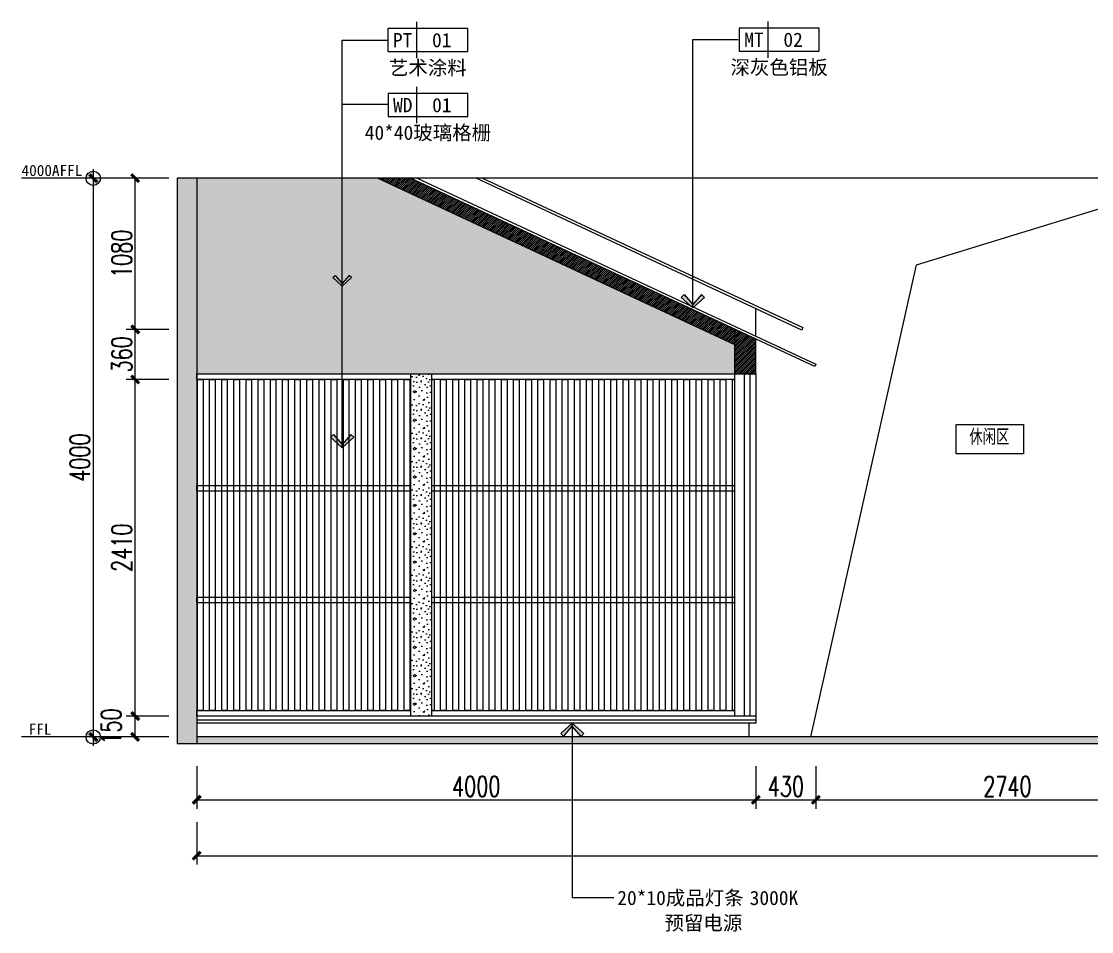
# Model space of a CAD drawing. Header units: millimetres. Extents: x 5625199 to 7433318, y -3316392 to -2552493.
# Drawn here: x 6386635 to 6394291, y -2677916 to -2671400 of the extents above; entities that cross this region are included whole.
import ezdxf
from ezdxf.enums import TextEntityAlignment as Align

# ---------------------------------------------------------------- set-up
doc = ezdxf.new("R2010")
doc.units = ezdxf.units.MM
doc.set_wipeout_variables(frame=1)
doc.header["$PDMODE"] = 35
doc.header["$PDSIZE"] = -10
doc.linetypes.add('M-CENTER', pattern=[11.25, 7.5, -1.25, 1.25, -1.25])
for name, color, linetype in [('155', 155, 'Continuous'), ('DIM', 7, 'Continuous'), ('PL-固定家具', 155, 'Continuous'), ('PL-天花', 30, 'Continuous'), ('PL-文字标注', 2, 'Continuous')]:
    doc.layers.add(name, color=color, linetype=linetype)
doc.styles.add('03.YBC-宋体2.5', font='', dxfattribs={"width": 0.8, "height": 2.5})
doc.styles.add('dop-S', font='')
doc.styles.add('XZC', font='SIMPLEX.SHX', dxfattribs={"width": 0.7, "bigfont": 'hztxt.shx'})
doc.styles.add('宋体', font='', dxfattribs={"width": 0.7})
doc.styles.add('标注-尺寸', font='simplex.shx', dxfattribs={"width": 0.7})
doc.styles.get('03.YBC-宋体2.5').set_extended_font_data('SimSun')
doc.styles.get('dop-S').set_extended_font_data('SimSun')
doc.styles.get('宋体').set_extended_font_data('SimSun')
doc.linetypes.add('LED_LINE', pattern='A,12.7,-5.08,["LED",XZC,S=2.54,R=0,X=-2.54,Y=-1.27],-6.349999999999999', length=24.13)
doc.dimstyles.new('90', dxfattribs={"dimscale": 0.9, "dimtxt": 150, "dimasz": 50, "dimexe": 120, "dimexo": 150, "dimgap": 30, "dimtad": 1, "dimdec": 0, "dimrnd": 5, "dimdsep": 46, "dimtxsty": '标注-尺寸', "dimblk": 'ARCHTICK', "dimcen": 0.2, "dimclrd": 8, "dimclre": 8, "dimclrt": 2, "dimadec": 0, "dimazin": 0, "dimtfac": 1, "dimtdec": 0, "dimtmove": 2, "dimatfit": 3, "dimldrblk": 'ccccc', "dimfxl": 300, "dimfxlon": 1, "dimtolj": 1, "dimtzin": 0, "dimarcsym": 0})
doc.dimstyles.new('副本 100', dxfattribs={"dimscale": 0.8, "dimtxt": 180, "dimasz": 70, "dimexe": 80, "dimexo": 100, "dimgap": 30, "dimtad": 1, "dimdec": 0, "dimrnd": 5, "dimdsep": 46, "dimtxsty": '标注-尺寸', "dimblk": 'ARCHTICK', "dimcen": 0.2, "dimdle": 5, "dimclrd": 8, "dimclre": 8, "dimclrt": 2, "dimadec": 0, "dimazin": 0, "dimtfac": 1, "dimtdec": 0, "dimtmove": 2, "dimatfit": 3, "dimldrblk": 'ccccc', "dimfxl": 300, "dimfxlon": 1, "dimtolj": 1, "dimtzin": 0, "dimarcsym": 0})

# ---------------------------------------------------------------- blocks, each defined once
blk = doc.blocks.new('_ArchTick')
at = {"color": 0, "linetype": 'ByBlock', "const_width": 0.4}
blk.add_lwpolyline([(-0.5, -0.5), (0.5, 0.5)], dxfattribs=at)
blk = doc.blocks.new('*D288')
at = {"layer": '155', "color": 8, "lineweight": -2, "ltscale": 500, "transparency": 16777216}
for p, q in [((6387889.022428471, -2676732.718903087), (6387889.022428471, -2677036.718903087)), ((6391889.189996362, -2676732.718903087), (6391889.189996362, -2677036.718903087)), ((6387885.022428472, -2676972.718903087), (6391893.189996361, -2676972.718903087))]:
    blk.add_line(p, q, dxfattribs=at)
at = {"layer": 'Defpoints', "color": 0, "transparency": 16777216}
for p in [(6391889.189996362, -2673922.718903087), (6387889.022428471, -2676422.718903087), (6391889.189996362, -2676972.718903087)]:
    blk.add_point(p, dxfattribs=at)
at = {"layer": '155', "color": 8, "linetype": 'ByBlock', "lineweight": -2, "transparency": 16777216, "xscale": 56, "yscale": 56, "zscale": 56, "rotation": 180}
blk.add_blockref('_ArchTick', (6387889.022428471, -2676972.718903087), dxfattribs=at)
at = {"layer": '155', "color": 8, "linetype": 'ByBlock', "lineweight": -2, "transparency": 16777216, "xscale": 56, "yscale": 56, "zscale": 56}
blk.add_blockref('_ArchTick', (6391889.189996362, -2676972.718903087), dxfattribs=at)
at = {"layer": '155', "color": 2, "ltscale": 500, "transparency": 16777216, "insert": (6389889.106212416, -2676876.718903086), "char_height": 144, "attachment_point": 5, "style": '标注-尺寸'}
blk.add_mtext('\\A1;4000', dxfattribs=at)
blk = doc.blocks.new('ccccc')
h = blk.add_hatch(color=44)
h.dxf.hatch_style = 1
h.paths.add_polyline_path([(-1.713128774543291, -1.115298350458032), (-1.349075249163432, -1.474599215202033), (1e-16, 1e-16), (-1.349075249163432, 1.474599215202033), (-1.713128774543291, 1.115298350458032), (-0.4242640688316899, -1e-16)])
at = {"color": 44}
for p, q in [((-1.349075249163432, 1.474599215202033), (-1.713128774543291, 1.115298350458032)), ((0, 0), (-1.349075249163432, 1.474599215202033)), ((-0.4242640688316898, 0), (-5.066636229632421, 0)), ((-1.713128774543291, 1.115298350458032), (-0.4242640688316898, 0)), ((-1.713128774543291, -1.115298350458032), (-0.4242640688316898, 0)), ((0, 0), (-1.349075249163432, -1.474599215202033)), ((-1.349075249163432, -1.474599215202033), (-1.713128774543291, -1.115298350458032))]:
    blk.add_line(p, q, dxfattribs=at)
blk = doc.blocks.new('*D289')
at = {"layer": '155', "color": 8, "lineweight": -2, "ltscale": 500, "transparency": 16777216}
for p, q in [((6391889.189996362, -2676732.718903087), (6391889.189996362, -2677036.718903087)), ((6392319.189996361, -2676732.718903087), (6392319.189996361, -2677036.718903087)), ((6391885.189996362, -2676972.718903087), (6392323.189996361, -2676972.718903087))]:
    blk.add_line(p, q, dxfattribs=at)
at = {"layer": 'Defpoints', "color": 0, "transparency": 16777216}
for p in [(6392319.189996361, -2673852.718903087), (6391889.189996362, -2673922.718903087), (6392319.189996361, -2676972.718903087)]:
    blk.add_point(p, dxfattribs=at)
at = {"layer": '155', "color": 8, "linetype": 'ByBlock', "lineweight": -2, "transparency": 16777216, "xscale": 56, "yscale": 56, "zscale": 56, "rotation": 180}
blk.add_blockref('_ArchTick', (6391889.189996362, -2676972.718903087), dxfattribs=at)
at = {"layer": '155', "color": 8, "linetype": 'ByBlock', "lineweight": -2, "transparency": 16777216, "xscale": 56, "yscale": 56, "zscale": 56}
blk.add_blockref('_ArchTick', (6392319.189996361, -2676972.718903087), dxfattribs=at)
at = {"layer": '155', "color": 2, "ltscale": 500, "transparency": 16777216, "insert": (6392104.189996362, -2676876.718903086), "char_height": 144, "attachment_point": 5, "style": '标注-尺寸'}
blk.add_mtext('\\A1;430', dxfattribs=at)
blk = doc.blocks.new('*D290')
at = {"layer": '155', "color": 8, "lineweight": -2, "ltscale": 500, "transparency": 16777216}
for p, q in [((6392319.189996361, -2676732.718903087), (6392319.189996361, -2677036.718903087)), ((6395058.440441153, -2676732.718903087), (6395058.440441153, -2677036.718903087)), ((6392315.189996362, -2676972.718903087), (6395062.440441153, -2676972.718903087))]:
    blk.add_line(p, q, dxfattribs=at)
at = {"layer": 'Defpoints', "color": 0, "transparency": 16777216}
for p in [(6392319.189996361, -2673852.718903087), (6395058.440441153, -2676422.718903087), (6395058.440441153, -2676972.718903087)]:
    blk.add_point(p, dxfattribs=at)
at = {"layer": '155', "color": 8, "linetype": 'ByBlock', "lineweight": -2, "transparency": 16777216, "xscale": 56, "yscale": 56, "zscale": 56, "rotation": 180}
blk.add_blockref('_ArchTick', (6392319.189996361, -2676972.718903087), dxfattribs=at)
at = {"layer": '155', "color": 8, "linetype": 'ByBlock', "lineweight": -2, "transparency": 16777216, "xscale": 56, "yscale": 56, "zscale": 56}
blk.add_blockref('_ArchTick', (6395058.440441153, -2676972.718903087), dxfattribs=at)
at = {"layer": '155', "color": 2, "ltscale": 500, "transparency": 16777216, "insert": (6393688.815218758, -2676876.718903086), "char_height": 144, "attachment_point": 5, "style": '标注-尺寸'}
blk.add_mtext('\\A1;2740', dxfattribs=at)
blk = doc.blocks.new('*D373')
at = {"layer": '155', "color": 8, "lineweight": -2, "ltscale": 500, "transparency": 16777216}
for p, q in [((6387889.022428471, -2677132.718903087), (6387889.022428471, -2677436.718903087)), ((6414058.60817165, -2677132.718903087), (6414058.60817165, -2677436.718903087)), ((6387885.022428472, -2677372.718903086), (6414062.60817165, -2677372.718903086))]:
    blk.add_line(p, q, dxfattribs=at)
at = {"layer": 'Defpoints', "color": 0, "transparency": 16777216}
for p in [(6387889.022428471, -2676572.718903087), (6414058.60817165, -2676522.718903087), (6414058.60817165, -2677372.718903086)]:
    blk.add_point(p, dxfattribs=at)
at = {"layer": '155', "color": 8, "linetype": 'ByBlock', "lineweight": -2, "transparency": 16777216, "xscale": 56, "yscale": 56, "zscale": 56, "rotation": 180}
blk.add_blockref('_ArchTick', (6387889.022428471, -2677372.718903086), dxfattribs=at)
at = {"layer": '155', "color": 8, "linetype": 'ByBlock', "lineweight": -2, "transparency": 16777216, "xscale": 56, "yscale": 56, "zscale": 56}
blk.add_blockref('_ArchTick', (6414058.60817165, -2677372.718903086), dxfattribs=at)
at = {"layer": '155', "color": 2, "ltscale": 500, "transparency": 16777216, "insert": (6400973.81530006, -2677276.718903087), "char_height": 144, "attachment_point": 5, "style": '标注-尺寸'}
blk.add_mtext('\\A1;26170', dxfattribs=at)
blk = doc.blocks.new('子标高')
h = blk.add_hatch(color=256)
edge = h.paths.add_edge_path()
edge.add_arc((-600.2409431565975, 0.2411642588631366), 50.95940477876863, 89.72884797535391, 180.2711520246482, ccw=False)
edge.add_line((-599.9997788977342, 51.19999838216973), (-599.9997788977342, -3.638e-12))
edge.add_line((-599.9997788977342, 0), (-651.1997772799077, 0))
edge = h.paths.add_edge_path()
edge.add_arc((-599.7586146388712, -0.2411642588667746), 50.95940477876958, -90.27115202464557, 0.271152024646824, ccw=False)
edge.add_line((-599.9997788977342, -51.19999838217336), (-599.9997788977342, 0))
edge.add_line((-599.9997788977342, 0), (-548.7997805155609, 0))
at = {"linetype": 'M-CENTER', "ltscale": 0.5}
blk.add_line((-709.9997754219294, -3.63798e-11), (-1113.972843062991, 9.8225428e-09), dxfattribs=at)
for p, q in [((-200, 0), (-709.9997754219294, 0)), ((-599.9997788977342, 63.99999797771307), (-599.9997788977342, -63.9999979777167))]:
    blk.add_line(p, q)
at = {"color": 5}
blk.add_circle((-599.9997788977342, 0), 51.19999838217196, dxfattribs=at)
at = {"style": 'dop-S'}
blk.add_attdef('标高', (-1232.206651260485, 15.99306680168956), '', height=99.99999684017963, dxfattribs=at)
blk = doc.blocks.new('母标高')
h = blk.add_hatch(color=256)
edge = h.paths.add_edge_path()
edge.add_arc((-600.2409431565975, 0.2411642588631366), 50.95940477876863, 89.72884797535391, 180.2711520246482, ccw=False)
edge.add_line((-599.9997788977342, 51.19999838216973), (-599.9997788977342, -3.638e-12))
edge.add_line((-599.9997788977342, 0), (-651.1997772799077, 0))
edge = h.paths.add_edge_path()
edge.add_arc((-599.7586146388712, -0.2411642588667746), 50.95940477876958, -90.27115202464557, 0.271152024646824, ccw=False)
edge.add_line((-599.9997788977342, -51.19999838217336), (-599.9997788977342, 0))
edge.add_line((-599.9997788977342, 0), (-548.7997805155609, 0))
at = {"linetype": 'M-CENTER', "ltscale": 0.5}
blk.add_line((-709.9997754219294, -3.63798e-11), (-1113.972843062991, 9.8225428e-09), dxfattribs=at)
for p, q in [((-200, 0), (-709.9997754219294, 0)), ((-599.9997788977342, 63.99999797771307), (-599.9997788977342, -63.9999979777167))]:
    blk.add_line(p, q)
at = {"color": 5}
blk.add_circle((-599.9997788977342, 0), 51.19999838217196, dxfattribs=at)
at = {"style": 'dop-S'}
blk.add_attdef('标高', (-1104.391530706991, 15.99306680168956), '', height=99.99999684017963, dxfattribs=at)
blk = doc.blocks.new('*D519')
at = {"layer": '155', "color": 8, "lineweight": -2, "ltscale": 500, "transparency": 16777216}
for p, q in [((6387688.916711383, -2676372.718903087), (6387384.916711383, -2676372.718903087)), ((6387448.916711382, -2676526.718903087), (6387448.916711382, -2676368.718903087)), ((6387688.916711383, -2676522.718903087), (6387384.916711383, -2676522.718903087))]:
    blk.add_line(p, q, dxfattribs=at)
at = {"layer": 'Defpoints', "color": 0, "transparency": 16777216}
for p in [(6387448.916711382, -2676372.718903087), (6388126.484610586, -2676372.718903087), (6388126.484610586, -2676522.718903087)]:
    blk.add_point(p, dxfattribs=at)
at = {"layer": '155', "color": 8, "linetype": 'ByBlock', "lineweight": -2, "transparency": 16777216, "xscale": 56, "yscale": 56, "zscale": 56}
for p, rotation in [((6387448.916711382, -2676372.718903087), 90), ((6387448.916711382, -2676522.718903087), 270)]:
    blk.add_blockref('_ArchTick', p, dxfattribs=dict(at, rotation=rotation))
at = {"layer": '155', "color": 2, "ltscale": 500, "transparency": 16777216, "insert": (6387276.916711382, -2676447.718903087), "char_height": 144, "attachment_point": 5, "rotation": 90, "style": '标注-尺寸'}
blk.add_mtext('\\A1;150', dxfattribs=at)
blk = doc.blocks.new('*D520')
at = {"layer": '155', "color": 8, "lineweight": -2, "ltscale": 500, "transparency": 16777216}
for p, q in [((6387688.916711383, -2673962.718903087), (6387384.916711383, -2673962.718903087)), ((6387448.916711382, -2676376.718903087), (6387448.916711382, -2673958.718903087)), ((6387688.916711383, -2676372.718903087), (6387384.916711383, -2676372.718903087))]:
    blk.add_line(p, q, dxfattribs=at)
at = {"layer": 'Defpoints', "color": 0, "transparency": 16777216}
for p in [(6387448.916711382, -2673962.718903087), (6391437.851723267, -2673962.718903087), (6388126.484610586, -2676372.718903087)]:
    blk.add_point(p, dxfattribs=at)
at = {"layer": '155', "color": 8, "linetype": 'ByBlock', "lineweight": -2, "transparency": 16777216, "xscale": 56, "yscale": 56, "zscale": 56}
for p, rotation in [((6387448.916711382, -2673962.718903087), 90), ((6387448.916711382, -2676372.718903087), 270)]:
    blk.add_blockref('_ArchTick', p, dxfattribs=dict(at, rotation=rotation))
at = {"layer": '155', "color": 2, "ltscale": 500, "transparency": 16777216, "insert": (6387352.916711383, -2675167.718903087), "char_height": 144, "attachment_point": 5, "rotation": 90, "style": '标注-尺寸'}
blk.add_mtext('\\A1;2410', dxfattribs=at)
blk = doc.blocks.new('*D521')
at = {"layer": '155', "color": 8, "lineweight": -2, "ltscale": 500, "transparency": 16777216}
for p, q in [((6387688.916711383, -2673604.328019736), (6387384.916711383, -2673604.328019736)), ((6387448.916711382, -2673966.718903086), (6387448.916711382, -2673600.328019736)), ((6387688.916711383, -2673962.718903087), (6387384.916711383, -2673962.718903087))]:
    blk.add_line(p, q, dxfattribs=at)
at = {"layer": 'Defpoints', "color": 0, "transparency": 16777216}
for p in [(6387448.916711382, -2673604.328019736), (6391739.189996362, -2673604.328019736), (6391437.851723267, -2673962.718903087)]:
    blk.add_point(p, dxfattribs=at)
at = {"layer": '155', "color": 8, "linetype": 'ByBlock', "lineweight": -2, "transparency": 16777216, "xscale": 56, "yscale": 56, "zscale": 56}
for p, rotation in [((6387448.916711382, -2673604.328019736), 90), ((6387448.916711382, -2673962.718903087), 270)]:
    blk.add_blockref('_ArchTick', p, dxfattribs=dict(at, rotation=rotation))
at = {"layer": '155', "color": 2, "ltscale": 500, "transparency": 16777216, "insert": (6387352.916711383, -2673783.523461411), "char_height": 144, "attachment_point": 5, "rotation": 90, "style": '标注-尺寸'}
blk.add_mtext('\\A1;360', dxfattribs=at)
blk = doc.blocks.new('*D522')
at = {"layer": '155', "color": 8, "lineweight": -2, "ltscale": 500, "transparency": 16777216}
for p, q in [((6387688.916711383, -2672522.718903087), (6387384.916711383, -2672522.718903087)), ((6387448.916711382, -2673608.328019736), (6387448.916711382, -2672518.718903087)), ((6387688.916711383, -2673604.328019736), (6387384.916711383, -2673604.328019736))]:
    blk.add_line(p, q, dxfattribs=at)
at = {"layer": 'Defpoints', "color": 0, "transparency": 16777216}
for p in [(6387448.916711382, -2672522.718903087), (6388378.312357486, -2672522.718903087), (6391739.189996362, -2673604.328019736)]:
    blk.add_point(p, dxfattribs=at)
at = {"layer": '155', "color": 8, "linetype": 'ByBlock', "lineweight": -2, "transparency": 16777216, "xscale": 56, "yscale": 56, "zscale": 56}
for p, rotation in [((6387448.916711382, -2672522.718903087), 90), ((6387448.916711382, -2673604.328019736), 270)]:
    blk.add_blockref('_ArchTick', p, dxfattribs=dict(at, rotation=rotation))
at = {"layer": '155', "color": 2, "ltscale": 500, "transparency": 16777216, "insert": (6387352.916711383, -2673063.523461411), "char_height": 144, "attachment_point": 5, "rotation": 90, "style": '标注-尺寸'}
blk.add_mtext('\\A1;1080', dxfattribs=at)
blk = doc.blocks.new('*D523')
at = {"layer": '155', "color": 8, "lineweight": -2, "ltscale": 500, "transparency": 16777216}
for p, q in [((6387388.916932486, -2672522.718903087), (6387084.916932486, -2672522.718903087)), ((6387148.916932485, -2672518.718903087), (6387148.916932485, -2676526.718903087)), ((6387388.916932486, -2676522.718903087), (6387084.916932486, -2676522.718903087))]:
    blk.add_line(p, q, dxfattribs=at)
at = {"layer": 'Defpoints', "color": 0, "transparency": 16777216}
for p in [(6388378.312357486, -2672522.718903087), (6387148.916932485, -2676522.718903087), (6387989.022428471, -2676522.718903087)]:
    blk.add_point(p, dxfattribs=at)
at = {"layer": '155', "color": 8, "linetype": 'ByBlock', "lineweight": -2, "transparency": 16777216, "xscale": 56, "yscale": 56, "zscale": 56}
for p, rotation in [((6387148.916932485, -2672522.718903087), 90), ((6387148.916932485, -2676522.718903087), 270)]:
    blk.add_blockref('_ArchTick', p, dxfattribs=dict(at, rotation=rotation))
at = {"layer": '155', "color": 2, "ltscale": 500, "transparency": 16777216, "insert": (6387052.916932486, -2674522.718903087), "char_height": 144, "attachment_point": 5, "rotation": 90, "style": '标注-尺寸'}
blk.add_mtext('\\A1;4000', dxfattribs=at)
blk = doc.blocks.new('*U611')
at = {"color": 50}
blk.add_line((-9.000000000004574, 3.200000000014711), (-9.000000000004574, -3.200000000014711), dxfattribs=at)
at = {"color": 150}
blk.add_lwpolyline([(-14.00000000000457, 2.000000000014665), (-13.99999999999542, -2.000000000014665), (4.5759e-12, -2.000000000014665), (-4.5759e-12, 2.000000000014665)], close=True, dxfattribs=at)
at = {"color": 50, "style": '03.YBC-宋体2.5', "flags": 8}
for tag, p in [('PT', (-11.41203370425435, -0.0169426641272139)), ('01', (-4.560573803961943, -0.0169426641272139)), ('材料名称', (-7.000000000004575, -4.854991556547588))]:
    blk.add_attdef(tag, text='', height=2.5, dxfattribs=at).set_placement(p, align=Align.MIDDLE_CENTER)
blk = doc.blocks.new('*U613')
at = {"color": 50}
blk.add_line((-9.000000000004574, 3.200000000014711), (-9.000000000004574, -3.200000000014711), dxfattribs=at)
at = {"color": 150}
blk.add_lwpolyline([(-14.00000000000457, 2.000000000014665), (-13.99999999999542, -2.000000000014665), (4.5759e-12, -2.000000000014665), (-4.5759e-12, 2.000000000014665)], close=True, dxfattribs=at)
at = {"color": 50, "style": '03.YBC-宋体2.5', "flags": 8}
for tag, p in [('PT', (-11.41203370425435, -0.0169426641272139)), ('01', (-4.560573803961943, -0.0169426641272139)), ('材料名称', (-7.000000000004575, -4.854991556547588))]:
    blk.add_attdef(tag, text='', height=2.5, dxfattribs=at).set_placement(p, align=Align.MIDDLE_CENTER)
blk = doc.blocks.new('*U604')
at = {"color": 50}
blk.add_line((-9.000000000004574, 3.200000000014711), (-9.000000000004574, -3.200000000014711), dxfattribs=at)
at = {"color": 150}
blk.add_lwpolyline([(-14.00000000000457, 2.000000000014665), (-13.99999999999542, -2.000000000014665), (4.5759e-12, -2.000000000014665), (-4.5759e-12, 2.000000000014665)], close=True, dxfattribs=at)
at = {"color": 50, "style": '03.YBC-宋体2.5', "flags": 8}
for tag, p in [('PT', (-11.41203370425435, -0.0169426641272139)), ('01', (-4.560573803961943, -0.0169426641272139)), ('材料名称', (-7.000000000004575, -4.854991556547588))]:
    blk.add_attdef(tag, text='', height=2.5, dxfattribs=at).set_placement(p, align=Align.MIDDLE_CENTER)

msp = doc.modelspace()

# ---------------------------------------------------------------- hatches: boundary and pattern name
at = {"layer": '155', "ltscale": 500}
h = msp.add_hatch(dxfattribs=at)
h.set_pattern_fill('钢筋混凝土', color=250, scale=3)
h.set_pattern_definition([(45, (613248.6137712892, -417409.755274), (-5.303300858899105, 5.303300858899106), []), (50, (613248.6137712892, -417409.755274), (21.5178054780226, -1.882564049477853), [2.249999999999998, -24.74999999999999]), (355, (613248.6137712892, -417409.755274), (-4.162540008390001, 22.56576401100035), [1.799999999999999, -19.8]), (100.4514, (613250.4069216892, -417409.9121542), (17.35528145142065, 20.68318626182861), [1.912205699999999, -21.03426335999998]), (46.1842, (613248.6137712892, -417403.755274), (32.01723145876933, -4.965570429870544), [3.375, -37.125]), (96.6356, (613251.2818736392, -417404.16907321), (28.0398811664611, 29.22353612701325), [2.86830864, -31.55139]), (351.1842000000001, (613248.6137712892, -417403.755274), (28.03985835400882, 29.22355802775973), [2.7, -29.7]), (21, (613251.6137712894, -417405.255274), (17.90721156355385, -12.07856671996016), [2.25, -24.75]), (326, (613251.6137712894, -417405.255274), (7.299459957647467, 21.75450135140559), [1.799999999999999, -19.79999999999998]), (71.4514, (613253.1060382792, -417406.26182218), (25.20667885744471, 9.67591490129857), [1.912205699999999, -21.03426336]), (37.5, (613248.6137712892, -417409.755274), (0.3647956595187181, 9.986815614939346), [0, -19.56, 0, -20.1, 0, -19.875]), (7.499999999999999, (613248.6137712892, -417409.755274), (7.892086123264457, 11.83235135647081), [0, -11.45999999999999, 0, -19.10999999999998, 0, -7.574999999999996]), (327.5, (613241.9237712892, -417409.755274), (16.01467308517227, -0.6766461520313927), [0, -7.499999999999998, 0, -23.39999999999999, 0, -31.04999999999999]), (317.5, (613238.9237712892, -417409.755274), (17.49558508027159, 3.003149469969531), [0, -9.75, 0, -15.54, 0, -22.05])])
h.paths.add_polyline_path([(6387748.916711383, -2672522.718903087), (6387748.916711383, -2676572.718903087), (6387889.022428471, -2676572.718903087), (6387889.022428471, -2672522.718903087)])
h = msp.add_hatch(dxfattribs=at)
h.set_pattern_fill('CONC', color=250, scale=8, angle=180)
h.set_pattern_definition([(0, (735701.3716108176, -417279.7072740002), (0, 203.2), [0, -203.2]), (0, (735703.4036108172, -417350.8272739998), (0, 203.2), [0, -203.2]), (0, (735709.4996108171, -417241.0992740001), (0, 203.2), [0, -203.2]), (338.1986, (735603.8356108172, -417304.0912740002), (609.6000554757884, -203.1999818137321), [21.8852496, -1072.3802784]), (216.8699, (735624.1556108175, -417312.2192739998), (609.5999833019285, 406.400025047106), [10.16, -1005.84]), (130.6013, (735616.027610817, -417318.3152740001), (1016.000085595377, -1219.199800489247), [18.734024, -1854.6773168]), (206.5651, (735548.9716108171, -417342.6992740003), (-203.1998288935924, -203.2002660693446), [4.543755199999996, -449.8252623999997]), (326.3099, (735544.9076108169, -417344.7312739999), (406.3999101390997, -203.2002711718613), [7.3265792, -725.3215872]), (108.4349, (735551.0036108168, -417348.7952740002), (-203.1996755348543, 406.4000883092897), [6.4257936, -636.149096]), (225, (735679.0196108175, -417363.0192740001), (-2.84e-14, -203.2000628800271), [8.620963200000002, -278.7471184000001]), (0, (735672.9236108167, -417369.115274), (203.2, 203.2), [12.192, -191.008]), (135, (735685.1156108174, -417369.115274), (-203.2000651427688, 1.42e-14), [8.62096, -278.7471184]), (251.5651, (735654.635610817, -417232.9712740001), (203.1996750288869, 406.4000918510402), [6.425791999999996, -636.1490959999995]), (0, (735652.6036108173, -417239.067274), (203.2, 203.2), [10.16, -193.04]), (143.1301, (735662.7636108175, -417239.067274), (-609.5999833019285, 406.4000250471062), [10.16, -1005.84]), (213.6900999999999, (735546.9396108175, -417230.9392739999), (406.3999074765397, 203.2002693968192), [7.326576000000001, -725.3215872000001]), (341.5650999999999, (735540.8436108176, -417235.0032739998), (-406.4000918510401, 203.1996750288873), [12.85158400000001, -629.7233024000004]), (126.8699, (735553.0356108174, -417239.067274), (406.400025047106, -609.5999833019285), [10.16, -1005.84]), (0, (735605.8676108168, -417239.067274), (0, 203.2), [0, -203.2]), (0, (735551.0036108168, -417291.899274), (0, 203.2), [0, -203.2]), (0, (735607.8996108175, -417367.0832739999), (0, 203.2), [0, -203.2]), (0, (735662.7636108175, -417304.0912740002), (0, 203.2), [0, -203.2]), (0, (735603.8356108172, -417269.547274), (0, 203.2), [0, -203.2]), (0, (735559.1316108173, -417263.4512740001), (0, 203.2), [0, -203.2]), (0, (735577.419610817, -417275.6432739999), (0, 203.2), [0, -203.2]), (0, (735569.2916108174, -417324.411274), (0, 203.2), [0, -203.2]), (0, (735520.5236108173, -417316.283274), (0, 203.2), [0, -203.2]), (0, (735522.555610817, -417269.547274), (0, 203.2), [0, -203.2]), (0, (735516.4596108171, -417224.843274), (0, 203.2), [0, -203.2]), (0, (735579.4516108166, -417216.7152740001), (0, 203.2), [0, -203.2]), (0, (735624.1556108175, -417208.5872740001), (0, 203.2), [0, -203.2]), (0, (735695.2756108175, -417216.7152740001), (0, 203.2), [0, -203.2]), (0, (735646.5076108176, -417279.7072740002), (0, 203.2), [0, -203.2]), (0, (735626.1876108171, -417243.1312739997), (0, 203.2), [0, -203.2]), (0, (735642.4436108172, -417340.6672740001), (0, 203.2), [0, -203.2]), (0, (735581.4836108172, -417350.8272739998), (0, 203.2), [0, -203.2]), (0, (735642.4436108172, -417395.5312740002), (0, 203.2), [0, -203.2]), (0, (735575.3876108173, -417383.3392739999), (0, 203.2), [0, -203.2]), (0, (735510.3636108172, -417389.4352739998), (0, 203.2), [0, -203.2]), (0, (735534.7476108168, -417399.5952739999), (0, 203.2), [0, -203.2]), (0, (735536.7796108173, -417371.1472740001), (0, 203.2), [0, -203.2]), (0, (735672.9236108167, -417403.6592740002), (0, 203.2), [0, -203.2]), (0, (735697.3076108173, -417320.3472739998), (0, 203.2), [0, -203.2]), (0, (735687.1476108171, -417259.3872739998), (0, 203.2), [0, -203.2]), (0, (735593.6756108172, -417405.6912739998), (0, 203.2), [0, -203.2])])
h.paths.add_polyline_path([(6391739.189996362, -2673714.665811632), (6391739.189996362, -2673604.328019736), (6389419.671760421, -2672522.718903087), (6389183.051602104, -2672522.718903087)])
h.paths.add_polyline_path([(6391739.189996362, -2673922.718903087), (6391809.189996362, -2673922.718903087), (6391849.189996362, -2673922.718903087), (6391889.189996362, -2673922.718903087), (6391889.189996362, -2673674.274168459), (6391739.189996362, -2673604.328019736), (6391739.189996362, -2673714.665811632)])
h.paths.add_polyline_path([(6387889.022428471, -2672522.718903087), (6389419.671760421, -2672522.718903087), (6391889.189996362, -2673674.274168459), (6391889.189996362, -2673922.718903087), (6391849.189996362, -2673922.718903087), (6391809.189996362, -2673922.718903087), (6387889.022428471, -2673922.718903087)])
h = msp.add_hatch(dxfattribs=at)
h.set_pattern_fill('ANSI31', color=250, scale=3)
h.set_pattern_definition([(45, (273402.824621, -417409.755274), (-6.735192090801863, 6.735192090801865), [])])
h.paths.add_polyline_path([(6389183.051602104, -2672522.718903087), (6391739.189996362, -2673714.665811632), (6391739.189996362, -2673604.328019736), (6389419.671760421, -2672522.718903087)])
h.paths.add_polyline_path([(6391739.189996362, -2673714.665811632), (6391739.189996362, -2673922.718903087), (6391809.189996362, -2673922.718903087), (6391849.189996362, -2673922.718903087), (6391889.189996362, -2673922.718903087), (6391889.189996362, -2673674.274168459), (6391739.189996362, -2673604.328019736)])
h = msp.add_hatch(dxfattribs=at)
h.set_pattern_fill('CONC', color=250, scale=8, angle=180)
h.set_pattern_definition([(0, (735701.3716108176, -417279.7072740002), (0, 203.2), [0, -203.2]), (0, (735703.4036108172, -417350.8272739998), (0, 203.2), [0, -203.2]), (0, (735709.4996108171, -417241.0992740001), (0, 203.2), [0, -203.2]), (338.1986, (735603.8356108172, -417304.0912740002), (609.6000554757884, -203.1999818137321), [21.8852496, -1072.3802784]), (216.8699, (735624.1556108175, -417312.2192739998), (609.5999833019285, 406.400025047106), [10.16, -1005.84]), (130.6013, (735616.027610817, -417318.3152740001), (1016.000085595377, -1219.199800489247), [18.734024, -1854.6773168]), (206.5651, (735548.9716108171, -417342.6992740003), (-203.1998288935924, -203.2002660693445), [4.543755199999996, -449.8252623999997]), (326.3099, (735544.9076108169, -417344.7312739999), (406.3999101390997, -203.2002711718614), [7.3265792, -725.3215872]), (108.4349, (735551.0036108168, -417348.7952740002), (-203.1996755348543, 406.4000883092897), [6.4257936, -636.149096]), (225, (735679.0196108175, -417363.0192740001), (-5.68e-14, -203.2000628800271), [8.620963200000002, -278.7471184000001]), (0, (735672.9236108167, -417369.115274), (203.2, 203.2), [12.192, -191.008]), (135, (735685.1156108174, -417369.115274), (-203.2000651427688, 1.42e-14), [8.62096, -278.7471184]), (251.5651, (735654.635610817, -417232.9712740001), (203.1996750288869, 406.4000918510402), [6.425791999999996, -636.1490959999995]), (0, (735652.6036108173, -417239.067274), (203.2, 203.2), [10.16, -193.04]), (143.1301, (735662.7636108175, -417239.067274), (-609.5999833019285, 406.4000250471062), [10.16, -1005.84]), (213.6900999999999, (735546.9396108175, -417230.9392739999), (406.3999074765396, 203.2002693968192), [7.326576000000001, -725.3215872000001]), (341.5650999999999, (735540.8436108176, -417235.0032739998), (-406.4000918510401, 203.1996750288873), [12.85158400000001, -629.7233024000004]), (126.8699, (735553.0356108174, -417239.067274), (406.400025047106, -609.5999833019285), [10.16, -1005.84]), (0, (735605.8676108168, -417239.067274), (0, 203.2), [0, -203.2]), (0, (735551.0036108168, -417291.899274), (0, 203.2), [0, -203.2]), (0, (735607.8996108175, -417367.0832739999), (0, 203.2), [0, -203.2]), (0, (735662.7636108175, -417304.0912740002), (0, 203.2), [0, -203.2]), (0, (735603.8356108172, -417269.547274), (0, 203.2), [0, -203.2]), (0, (735559.1316108173, -417263.4512740001), (0, 203.2), [0, -203.2]), (0, (735577.419610817, -417275.6432739999), (0, 203.2), [0, -203.2]), (0, (735569.2916108174, -417324.411274), (0, 203.2), [0, -203.2]), (0, (735520.5236108173, -417316.283274), (0, 203.2), [0, -203.2]), (0, (735522.555610817, -417269.547274), (0, 203.2), [0, -203.2]), (0, (735516.4596108171, -417224.843274), (0, 203.2), [0, -203.2]), (0, (735579.4516108166, -417216.7152740001), (0, 203.2), [0, -203.2]), (0, (735624.1556108175, -417208.5872740001), (0, 203.2), [0, -203.2]), (0, (735695.2756108175, -417216.7152740001), (0, 203.2), [0, -203.2]), (0, (735646.5076108176, -417279.7072740002), (0, 203.2), [0, -203.2]), (0, (735626.1876108171, -417243.1312739997), (0, 203.2), [0, -203.2]), (0, (735642.4436108172, -417340.6672740001), (0, 203.2), [0, -203.2]), (0, (735581.4836108172, -417350.8272739998), (0, 203.2), [0, -203.2]), (0, (735642.4436108172, -417395.5312740002), (0, 203.2), [0, -203.2]), (0, (735575.3876108173, -417383.3392739999), (0, 203.2), [0, -203.2]), (0, (735510.3636108172, -417389.4352739998), (0, 203.2), [0, -203.2]), (0, (735534.7476108168, -417399.5952739999), (0, 203.2), [0, -203.2]), (0, (735536.7796108173, -417371.1472740001), (0, 203.2), [0, -203.2]), (0, (735672.9236108167, -417403.6592740002), (0, 203.2), [0, -203.2]), (0, (735697.3076108173, -417320.3472739998), (0, 203.2), [0, -203.2]), (0, (735687.1476108171, -417259.3872739998), (0, 203.2), [0, -203.2]), (0, (735593.6756108172, -417405.6912739998), (0, 203.2), [0, -203.2])])
h.paths.add_polyline_path([(6389419.022428471, -2675562.718903087), (6389419.022428471, -2676332.718903087), (6389419.022428471, -2676372.718903087), (6389569.022428471, -2676372.718903087), (6389569.022428471, -2676332.718903087), (6389569.022428471, -2675562.718903087), (6389569.022428471, -2675522.718903087), (6389569.022428471, -2674762.718903087), (6389569.022428471, -2674722.718903087), (6389569.022428471, -2673962.718903087), (6389569.022428471, -2673922.718903087), (6389419.022428471, -2673922.718903087), (6389419.022428471, -2673962.718903087), (6389419.022428471, -2674722.718903087), (6389419.022428471, -2674762.718903087), (6389419.022428471, -2675522.718903087)])
h = msp.add_hatch(color=250, dxfattribs=at)
h.dxf.hatch_style = 1
h.paths.add_polyline_path([(6414058.60817165, -2676572.718903087), (6414058.60817165, -2676522.718903087), (6387889.022428471, -2676522.718903087), (6387889.022428471, -2676572.718903087)])

# ---------------------------------------------------------------- linework, layer by layer
at = {"layer": '155', "color": 0, "ltscale": 500}
for p, q in [((6387748.916711383, -2672522.718903087), (6387748.916711383, -2676572.718903087)), ((6414198.611331485, -2672522.718903087), (6387748.916711383, -2672522.718903087)), ((6387889.022428471, -2672522.718903087), (6387889.022428471, -2676572.718903087)), ((6414198.611331485, -2676572.718903087), (6387748.916711383, -2676572.718903087)), ((6414058.60817165, -2676522.718903087), (6387889.022428471, -2676522.718903087))]:
    msp.add_line(p, q, dxfattribs=at)
at = {"layer": '155', "color": 5, "ltscale": 500}
for p, q in [((6391739.189996362, -2673714.665811632), (6389183.051602104, -2672522.718903087)), ((6391889.189996362, -2673652.20661008), (6391889.189996362, -2673456.148012718)), ((6391739.189996362, -2676372.718903087), (6391739.189996362, -2673604.328019736)), ((6391889.189996362, -2673922.718903087), (6391889.189996362, -2673674.274168459)), ((6387889.022428471, -2673922.718903087), (6391889.189996362, -2673922.718903087)), ((6389419.022428471, -2673922.718903087), (6389419.022428471, -2676372.718903087)), ((6389569.022428471, -2673922.718903087), (6389569.022428471, -2676372.718903087))]:
    msp.add_line(p, q, dxfattribs=at)
at = {"layer": '155', "ltscale": 500}
for p, q in [((6392310.737631127, -2673870.845058827), (6389419.671760421, -2672522.718903087)), ((6389466.995792083, -2672522.718903087), (6392319.189996361, -2673852.718903087)), ((6392319.189996361, -2673852.718903087), (6392310.737631127, -2673870.845058827)), ((6391849.189996362, -2673922.718903087), (6391809.189996362, -2673922.718903087)), ((6391809.189996362, -2676372.718903087), (6391809.189996362, -2673922.718903087)), ((6391849.189996362, -2676372.718903087), (6391849.189996362, -2673922.718903087))]:
    msp.add_line(p, q, dxfattribs=at)
at = {"layer": '155', "color": 250, "ltscale": 500}
msp.add_line((6391889.189996362, -2673922.718903087), (6391889.189996362, -2676372.718903087), dxfattribs=at)
at = {"layer": '155', "color": 3, "ltscale": 500}
for p, q in [((6391889.189996362, -2676372.718903087), (6387889.022428471, -2676372.718903087)), ((6391889.189996362, -2676422.718903087), (6387889.022428471, -2676422.718903087)), ((6391839.189996361, -2676422.718903087), (6391839.189996361, -2676522.718903087)), ((6391889.189996362, -2676372.718903087), (6391889.189996362, -2676422.718903087))]:
    msp.add_line(p, q, dxfattribs=at)
at = {"layer": '155', "ltscale": 500}
msp.add_lwpolyline([(6389934.768842613, -2672522.718903087), (6392225.737631128, -2673591.015193764), (6392217.285265893, -2673609.141349505), (6389887.444810952, -2672522.718903087)], dxfattribs=at)
at = {"layer": '155', "color": 250, "ltscale": 500}
msp.add_lwpolyline([(6392283.058251977, -2676522.718903087), (6393039.522308612, -2673142.204120498), (6395058.440441153, -2672522.718903087)], dxfattribs=at)
at = {"layer": 'PL-固定家具', "color": 155, "ltscale": 500}
for points in [[(6389419.022428471, -2673962.718903087), (6387889.022428471, -2673962.718903087), (6387889.022428471, -2673922.718903087), (6391739.189996362, -2673922.718903087)], [(6391739.189996362, -2673962.718903087), (6389569.022428471, -2673962.718903087)], [(6389419.022428471, -2674762.718903087), (6387889.022428471, -2674762.718903087), (6387889.022428471, -2674722.718903087), (6389419.022428471, -2674722.718903087)], [(6389569.022428471, -2674722.718903087), (6391739.189996362, -2674722.718903087)], [(6391739.189996362, -2674762.718903087), (6389569.022428471, -2674762.718903087)], [(6389419.022428471, -2675562.718903087), (6387889.022428471, -2675562.718903087), (6387889.022428471, -2675522.718903087), (6389419.022428471, -2675522.718903087)], [(6389569.022428471, -2675522.718903087), (6391739.189996362, -2675522.718903087)], [(6391739.189996362, -2675562.718903087), (6389569.022428471, -2675562.718903087)], [(6391739.189996362, -2676372.718903087), (6387889.022428471, -2676372.718903087), (6387889.022428471, -2676332.718903087), (6389419.022428471, -2676332.718903087)], [(6389569.022428471, -2676332.718903087), (6391739.189996362, -2676332.718903087)]]:
    msp.add_lwpolyline(points, dxfattribs=at)
msp.add_lwpolyline([(6387894.189996361, -2673962.718903087), (6387934.189996362, -2673962.718903087), (6387934.189996362, -2676332.718903087), (6387894.189996361, -2676332.718903087)], close=True, dxfattribs=at)
at = {"layer": 'PL-固定家具', "color": 250, "ltscale": 500}
for points in [[(6387981.189996362, -2673962.718903087), (6388021.189996361, -2673962.718903087), (6388021.189996361, -2676332.718903087), (6387981.189996362, -2676332.718903087)], [(6388068.189996362, -2673962.718903087), (6388108.189996362, -2673962.718903087), (6388108.189996362, -2676332.718903087), (6388068.189996362, -2676332.718903087)], [(6388155.189996362, -2673962.718903087), (6388195.189996362, -2673962.718903087), (6388195.189996362, -2676332.718903087), (6388155.189996362, -2676332.718903087)], [(6388242.189996361, -2673962.718903087), (6388282.189996361, -2673962.718903087), (6388282.189996361, -2676332.718903087), (6388242.189996361, -2676332.718903087)], [(6388329.189996361, -2673962.718903087), (6388369.189996361, -2673962.718903087), (6388369.189996361, -2676332.718903087), (6388329.189996361, -2676332.718903087)], [(6388416.189996362, -2673962.718903087), (6388456.189996362, -2673962.718903087), (6388456.189996362, -2676332.718903087), (6388416.189996362, -2676332.718903087)], [(6388503.189996362, -2673962.718903087), (6388543.189996362, -2673962.718903087), (6388543.189996362, -2676332.718903087), (6388503.189996362, -2676332.718903087)], [(6388590.189996362, -2673962.718903087), (6388630.189996362, -2673962.718903087), (6388630.189996362, -2676332.718903087), (6388590.189996362, -2676332.718903087)], [(6388677.189996362, -2673962.718903087), (6388717.189996362, -2673962.718903087), (6388717.189996362, -2676332.718903087), (6388677.189996362, -2676332.718903087)], [(6388764.189996362, -2673962.718903087), (6388804.189996362, -2673962.718903087), (6388804.189996362, -2676332.718903087), (6388764.189996362, -2676332.718903087)], [(6388851.189996362, -2673962.718903087), (6388891.189996362, -2673962.718903087), (6388891.189996362, -2676332.718903087), (6388851.189996362, -2676332.718903087)], [(6388938.189996362, -2673962.718903087), (6388978.189996362, -2673962.718903087), (6388978.189996362, -2676332.718903087), (6388938.189996362, -2676332.718903087)], [(6389025.189996361, -2673962.718903087), (6389065.189996362, -2673962.718903087), (6389065.189996362, -2676332.718903087), (6389025.189996361, -2676332.718903087)], [(6389112.189996361, -2673962.718903087), (6389152.189996361, -2673962.718903087), (6389152.189996361, -2676332.718903087), (6389112.189996361, -2676332.718903087)], [(6389199.189996362, -2673962.718903087), (6389239.189996361, -2673962.718903087), (6389239.189996361, -2676332.718903087), (6389199.189996362, -2676332.718903087)], [(6389286.189996361, -2673962.718903087), (6389326.189996362, -2673962.718903087), (6389326.189996362, -2676332.718903087), (6389286.189996361, -2676332.718903087)], [(6389373.189996362, -2673962.718903087), (6389413.189996361, -2673962.718903087), (6389413.189996361, -2676332.718903087), (6389373.189996362, -2676332.718903087)], [(6389634.189996362, -2673962.718903087), (6389674.189996362, -2673962.718903087), (6389674.189996362, -2676332.718903087), (6389634.189996362, -2676332.718903087)], [(6389721.189996362, -2673962.718903087), (6389761.189996362, -2673962.718903087), (6389761.189996362, -2676332.718903087), (6389721.189996362, -2676332.718903087)], [(6389808.189996362, -2673962.718903087), (6389848.189996362, -2673962.718903087), (6389848.189996362, -2676332.718903087), (6389808.189996362, -2676332.718903087)], [(6389895.189996361, -2673962.718903087), (6389935.189996362, -2673962.718903087), (6389935.189996362, -2676332.718903087), (6389895.189996361, -2676332.718903087)], [(6389982.189996361, -2673962.718903087), (6390022.189996361, -2673962.718903087), (6390022.189996361, -2676332.718903087), (6389982.189996361, -2676332.718903087)], [(6390069.189996362, -2673962.718903087), (6390109.189996362, -2673962.718903087), (6390109.189996362, -2676332.718903087), (6390069.189996362, -2676332.718903087)], [(6390156.189996361, -2673962.718903087), (6390196.189996362, -2673962.718903087), (6390196.189996362, -2676332.718903087), (6390156.189996361, -2676332.718903087)], [(6390243.189996361, -2673962.718903087), (6390283.189996361, -2673962.718903087), (6390283.189996361, -2676332.718903087), (6390243.189996361, -2676332.718903087)], [(6390330.189996362, -2673962.718903087), (6390370.189996361, -2673962.718903087), (6390370.189996361, -2676332.718903087), (6390330.189996362, -2676332.718903087)], [(6390417.189996362, -2673962.718903087), (6390457.189996361, -2673962.718903087), (6390457.189996361, -2676332.718903087), (6390417.189996362, -2676332.718903087)], [(6390504.189996362, -2673962.718903087), (6390544.189996362, -2673962.718903087), (6390544.189996362, -2676332.718903087), (6390504.189996362, -2676332.718903087)], [(6390591.189996362, -2673962.718903087), (6390631.189996362, -2673962.718903087), (6390631.189996362, -2676332.718903087), (6390591.189996362, -2676332.718903087)], [(6390678.189996362, -2673962.718903087), (6390718.189996362, -2673962.718903087), (6390718.189996362, -2676332.718903087), (6390678.189996362, -2676332.718903087)], [(6390765.189996361, -2673962.718903087), (6390805.189996362, -2673962.718903087), (6390805.189996362, -2676332.718903087), (6390765.189996361, -2676332.718903087)], [(6390852.189996362, -2673962.718903087), (6390892.189996361, -2673962.718903087), (6390892.189996361, -2676332.718903087), (6390852.189996362, -2676332.718903087)], [(6390939.189996362, -2673962.718903087), (6390979.189996362, -2673962.718903087), (6390979.189996362, -2676332.718903087), (6390939.189996362, -2676332.718903087)], [(6391026.189996361, -2673962.718903087), (6391066.189996362, -2673962.718903087), (6391066.189996362, -2676332.718903087), (6391026.189996361, -2676332.718903087)], [(6391113.189996361, -2673962.718903087), (6391153.189996361, -2673962.718903087), (6391153.189996361, -2676332.718903087), (6391113.189996361, -2676332.718903087)], [(6391200.189996361, -2673962.718903087), (6391240.189996361, -2673962.718903087), (6391240.189996361, -2676332.718903087), (6391200.189996361, -2676332.718903087)], [(6391287.189996362, -2673962.718903087), (6391327.189996361, -2673962.718903087), (6391327.189996361, -2676332.718903087), (6391287.189996362, -2676332.718903087)], [(6391374.189996362, -2673962.718903087), (6391414.189996362, -2673962.718903087), (6391414.189996362, -2676332.718903087), (6391374.189996362, -2676332.718903087)], [(6391461.189996362, -2673962.718903087), (6391501.189996362, -2673962.718903087), (6391501.189996362, -2676332.718903087), (6391461.189996362, -2676332.718903087)], [(6391548.189996361, -2673962.718903087), (6391588.189996362, -2673962.718903087), (6391588.189996362, -2676332.718903087), (6391548.189996361, -2676332.718903087)], [(6391635.189996361, -2673962.718903087), (6391675.189996361, -2673962.718903087), (6391675.189996361, -2676332.718903087), (6391635.189996361, -2676332.718903087)]]:
    msp.add_lwpolyline(points, close=True, dxfattribs=at)
for points in [[(6389569.022428471, -2673962.718903087), (6389587.189996362, -2673962.718903087), (6389587.189996362, -2676332.718903087), (6389569.022428471, -2676332.718903087)], [(6391739.189996362, -2676332.718903087), (6391722.189996362, -2676332.718903087), (6391722.189996362, -2673962.718903087), (6391739.189996362, -2673962.718903087)]]:
    msp.add_lwpolyline(points, dxfattribs=at)
at = {"layer": 'PL-天花', "color": 2, "linetype": 'LED_LINE', "ltscale": 0.3}
msp.add_line((6391889.189996362, -2676402.718903087), (6387889.022428471, -2676402.718903087), dxfattribs=at)

# ---------------------------------------------------------------- block references
ref = msp.add_blockref('*U604', (6389828.238311795, -2671533.212985924), dxfattribs=dict(xscale=40.82399999999999, yscale=40.82399999999999, zscale=40.82399999999999))
ref.add_attrib('材料名称', '艺术涂料', dxfattribs={"color": 50, "height": 102.06, "style": '03.YBC-宋体2.5'}).set_placement((6389542.470311795, -2671731.413161229), align=Align.MIDDLE_CENTER)
ref.add_attrib('01', '01', dxfattribs={"color": 50, "height": 102.06, "style": '03.YBC-宋体2.5'}).set_placement((6389642.057446823, -2671533.904653244), align=Align.MIDDLE_CENTER)
ref.add_attrib('PT', 'PT', dxfattribs={"color": 50, "height": 102.06, "style": '03.YBC-宋体2.5'}).set_placement((6389362.353447853, -2671533.904653244), align=Align.MIDDLE_CENTER)
ref = msp.add_blockref('*U611', (6392341.884735004, -2671530.291712212), dxfattribs=dict(xscale=40.82399999999999, yscale=40.82399999999999, zscale=40.82399999999999))
ref.add_attrib('材料名称', '深灰色铝板', dxfattribs={"color": 50, "height": 102.06, "style": '03.YBC-宋体2.5'}).set_placement((6392056.116735004, -2671728.491887517), align=Align.MIDDLE_CENTER)
ref.add_attrib('01', '02', dxfattribs={"color": 50, "height": 102.06, "style": '03.YBC-宋体2.5'}).set_placement((6392155.703870031, -2671530.983379532), align=Align.MIDDLE_CENTER)
ref.add_attrib('PT', 'MT', dxfattribs={"color": 50, "height": 102.06, "style": '03.YBC-宋体2.5'}).set_placement((6391875.999871063, -2671530.983379532), align=Align.MIDDLE_CENTER)
ref = msp.add_blockref('*U613', (6389829.198618993, -2671998.378235003), dxfattribs=dict(xscale=40.82399999999999, yscale=40.82399999999999, zscale=40.82399999999999))
ref.add_attrib('材料名称', '40*40玻璃格栅', dxfattribs={"color": 50, "height": 102.06, "style": '03.YBC-宋体2.5'}).set_placement((6389543.430618994, -2672196.578410308), align=Align.MIDDLE_CENTER)
ref.add_attrib('01', '01', dxfattribs={"color": 50, "height": 102.06, "style": '03.YBC-宋体2.5'}).set_placement((6389643.017754021, -2671999.069902323), align=Align.MIDDLE_CENTER)
ref.add_attrib('PT', 'WD', dxfattribs={"color": 50, "height": 102.06, "style": '03.YBC-宋体2.5'}).set_placement((6389363.313755052, -2671999.069902323), align=Align.MIDDLE_CENTER)
at = {"layer": 'PL-文字标注', "color": 4, "linetype": 'M-CENTER'}
ref = msp.add_blockref('子标高', (6387748.916711383, -2672522.718903087), dxfattribs=at)
ref.add_attrib('标高', '4000AFFL', (6386636.018178438, -2672506.725836285), dxfattribs={"layer": '0', "height": 80, "style": 'dop-S'})
ref = msp.add_blockref('母标高', (6387748.916711383, -2676522.718903087), dxfattribs=at)
ref.add_attrib('标高', 'FFL', (6386687.206738177, -2676506.725836285), dxfattribs={"layer": '0', "height": 80, "style": 'dop-S'})

# ---------------------------------------------------------------- texts
at = {"color": 50, "style": '03.YBC-宋体2.5', "flags": 8}
for tag, p in [('20*10成品灯条', (6391350.00698055, -2677674.797282658)), ('3000K', (6392018.910694612, -2677675.071988046)), ('预留电源', (6391513.755848636, -2677854.009163327))]:
    msp.add_attdef(tag, text='材料名称', height=102.06, dxfattribs=at).set_placement(p, align=Align.MIDDLE_CENTER)

# ---------------------------------------------------------------- dimensions: what is measured, and where the dimension line sits
at = {"layer": '155', "ltscale": 500}
for base, p1, p2, picture, middle in [((6387148.916932485, -2676522.718903087), (6388378.312357486, -2672522.718903087), (6387989.022428471, -2676522.718903087), '*D523', (6387052.916932486, -2674522.718903087)), ((6387448.916711382, -2672522.718903087), (6391739.189996362, -2673604.328019736), (6388378.312357486, -2672522.718903087), '*D522', (6387352.916711383, -2673063.523461411)), ((6387448.916711382, -2673604.328019736), (6391437.851723267, -2673962.718903087), (6391739.189996362, -2673604.328019736), '*D521', (6387352.916711383, -2673783.523461411)), ((6387448.916711382, -2673962.718903087), (6388126.484610586, -2676372.718903087), (6391437.851723267, -2673962.718903087), '*D520', (6387352.916711383, -2675167.718903087)), ((6387448.916711382, -2676372.718903087), (6388126.484610586, -2676522.718903087), (6388126.484610586, -2676372.718903087), '*D519', (6387276.916711382, -2676447.718903087))]:
    dim = msp.add_linear_dim(base=base, p1=p1, p2=p2, angle=90, dimstyle='副本 100', dxfattribs=at)
    dim.commit()
    dim.dimension.update_dxf_attribs({"geometry": picture, "text_midpoint": middle})
for base, p1, p2, picture, middle in [((6392319.189996361, -2676972.718903087), (6391889.189996362, -2673922.718903087), (6392319.189996361, -2673852.718903087), '*D289', (6392104.189996362, -2676876.718903086)), ((6391889.189996362, -2676972.718903087), (6387889.022428471, -2676422.718903087), (6391889.189996362, -2673922.718903087), '*D288', (6389889.106212416, -2676876.718903086)), ((6414058.60817165, -2677372.718903086), (6387889.022428471, -2676572.718903087), (6414058.60817165, -2676522.718903087), '*D373', (6400973.81530006, -2677276.718903087))]:
    dim = msp.add_linear_dim(base=base, p1=p1, p2=p2, dimstyle='副本 100', dxfattribs=at)
    dim.commit()
    dim.dimension.update_dxf_attribs({"geometry": picture, "text_midpoint": middle})

# ---------------------------------------------------------------- leaders
for points in [[(6391438.550624292, -2673450.93102626), (6391438.550624292, -2671528.209169355), (6391763.194358657, -2671528.209169355)], [(6388929.488383581, -2674453.031585532), (6388929.488383581, -2671992.933242651), (6389254.967818872, -2671992.933242651)], [(6390575.978265339, -2676422.718903087), (6390575.978265339, -2677672.44538991), (6390872.669049699, -2677672.44538991)]]:
    msp.add_leader(points, dimstyle='副本 100', override={"dimgap": 30, "dimtad": 0}, dxfattribs=at)
at = {"layer": 'DIM'}
msp.add_leader([(6388929.488383581, -2673294.846520886), (6388929.488383581, -2671533.212985924), (6389256.702311796, -2671533.212985924)], dimstyle='90', dxfattribs=at)

# ---------------------------------------------------------------- next in the draw order: wipeouts: each hides what was drawn before it
at = {"color": 4}
msp.add_wipeout([(6393323.574786427, -2674286.773533755), (6393803.574786427, -2674286.773533755), (6393803.574786427, -2674496.773533755), (6393323.574786427, -2674496.773533755)], dxfattribs=at)

# ---------------------------------------------------------------- next in the draw order: linework, layer by layer
at = {"color": 1}
msp.add_lwpolyline([(6393323.574786427, -2674286.773533755), (6393803.574786427, -2674286.773533755), (6393803.574786427, -2674496.773533755), (6393323.574786427, -2674496.773533755)], close=True, dxfattribs=at)

# ---------------------------------------------------------------- next in the draw order: texts
at = {"color": 3, "linetype": 'ByBlock', "ltscale": 10, "insert": (6393416.841182222, -2674321.405914895), "char_height": 100, "width": 20529.62130531669, "attachment_point": 1, "style": '宋体'}
msp.add_mtext('休闲区', dxfattribs=at)

# ---------------------------------------------------------------- next in the draw order: dimensions: what is measured, and where the dimension line sits
at = {"layer": '155', "ltscale": 500}
dim = msp.add_linear_dim(base=(6395058.440441153, -2676972.718903087), p1=(6392319.189996361, -2673852.718903087), p2=(6395058.440441153, -2676422.718903087), dimstyle='副本 100', dxfattribs=at)
dim.commit()
dim.dimension.update_dxf_attribs({"geometry": '*D290', "text_midpoint": (6393688.815218758, -2676876.718903086)})

doc.saveas('drawing.dxf')
